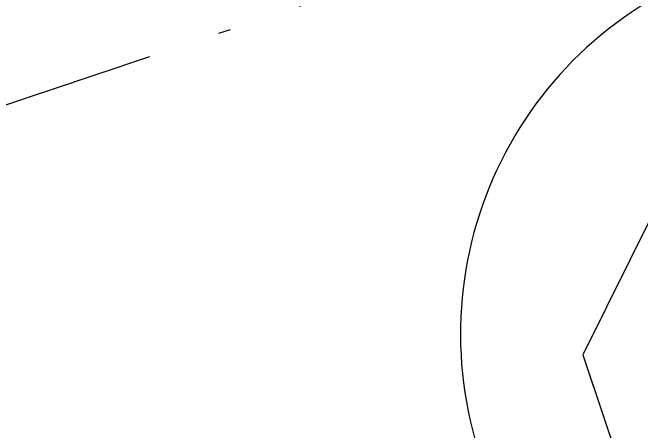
# Model space of a CAD drawing. Header units: metres. Extents: x 551291 to 569219, y 2064429 to 2066248.
# Drawn here: x 552768.34 to 552787.78, y 2065566.87 to 2065579.82 of the extents above; entities that cross this region are included whole.
import ezdxf

# ---------------------------------------------------------------- set-up
doc = ezdxf.new("R2010")
doc.units = ezdxf.units.M
doc.linetypes.add('ACAD_ISO10W100', pattern=[18.5, 12, -3, 0.5, -3])
for name, color, linetype in [('datoHonHop', 42, 'CONTINUOUS'), ('LogDg', 7, 'CONTINUOUS'), ('TimDg', 222, 'CONTINUOUS'), ('ViaHeS', 32, 'CONTINUOUS')]:
    doc.layers.add(name, color=color, linetype=linetype)

msp = doc.modelspace()

# ---------------------------------------------------------------- linework, layer by layer
at = {"layer": 'datoHonHop', "linetype": 'ByBlock'}
msp.add_lwpolyline([(552899.893, 2065545.093, -0.121118), (552909.806, 2065567.334, 0.257306), (552912.818, 2065586.404), (552903.945, 2065610.938), (552897.504, 2065614.049), (552790.376, 2065578.098), (552785.967, 2065569.235), (552808.238, 2065502.872), (552857.643, 2065519.452, 0.007975), (552887.175, 2065529.89, 0.265194)], format="xyb", close=True, dxfattribs=at)
at = {"layer": 'LogDg'}
msp.add_lwpolyline([(552781.59, 2065544.56), (552734.19, 2065528.653, 0.400458), (552729.04, 2065518.884), (552737.424, 2065489.347, 0.428104), (552756.626, 2065479.222), (552859.552, 2065513.764, 0.008886), (552892.637, 2065525.525, 0.278117), (552905.445, 2065541.726, -0.147047), (552915.972, 2065565.399, 0.270704), (552919.618, 2065585.245), (552909.572, 2065613.021, 0.407417), (552899.503, 2065617.885), (552790.37, 2065581.26, 0.414214), (552782.811, 2065566.066), (552786.629, 2065554.689, -0.414214), (552781.59, 2065544.56)], format="xyb", dxfattribs=at)
at = {"layer": 'TimDg', "linetype": 'ACAD_ISO10W100', "ltscale": 0.75}
msp.add_lwpolyline([(552917.272, 2065627.012), (552566.034, 2065509.139)], dxfattribs=at)
at = {"layer": 'ViaHeS'}
msp.add_lwpolyline([(552793.921, 2065545.534), (552738.211, 2065526.837), (552734.836, 2065520.437), (552743.861, 2065488.643), (552752.409, 2065484.136), (552857.643, 2065519.452, 0.007974), (552887.175, 2065529.89, 0.265195), (552899.893, 2065545.093, -0.121118), (552909.806, 2065567.334, 0.257306), (552912.818, 2065586.404), (552903.945, 2065610.938), (552897.504, 2065614.049), (552790.376, 2065578.098), (552785.967, 2065569.235), (552793.921, 2065545.534)], format="xyb", close=True, dxfattribs=at)

doc.saveas('drawing.dxf')
